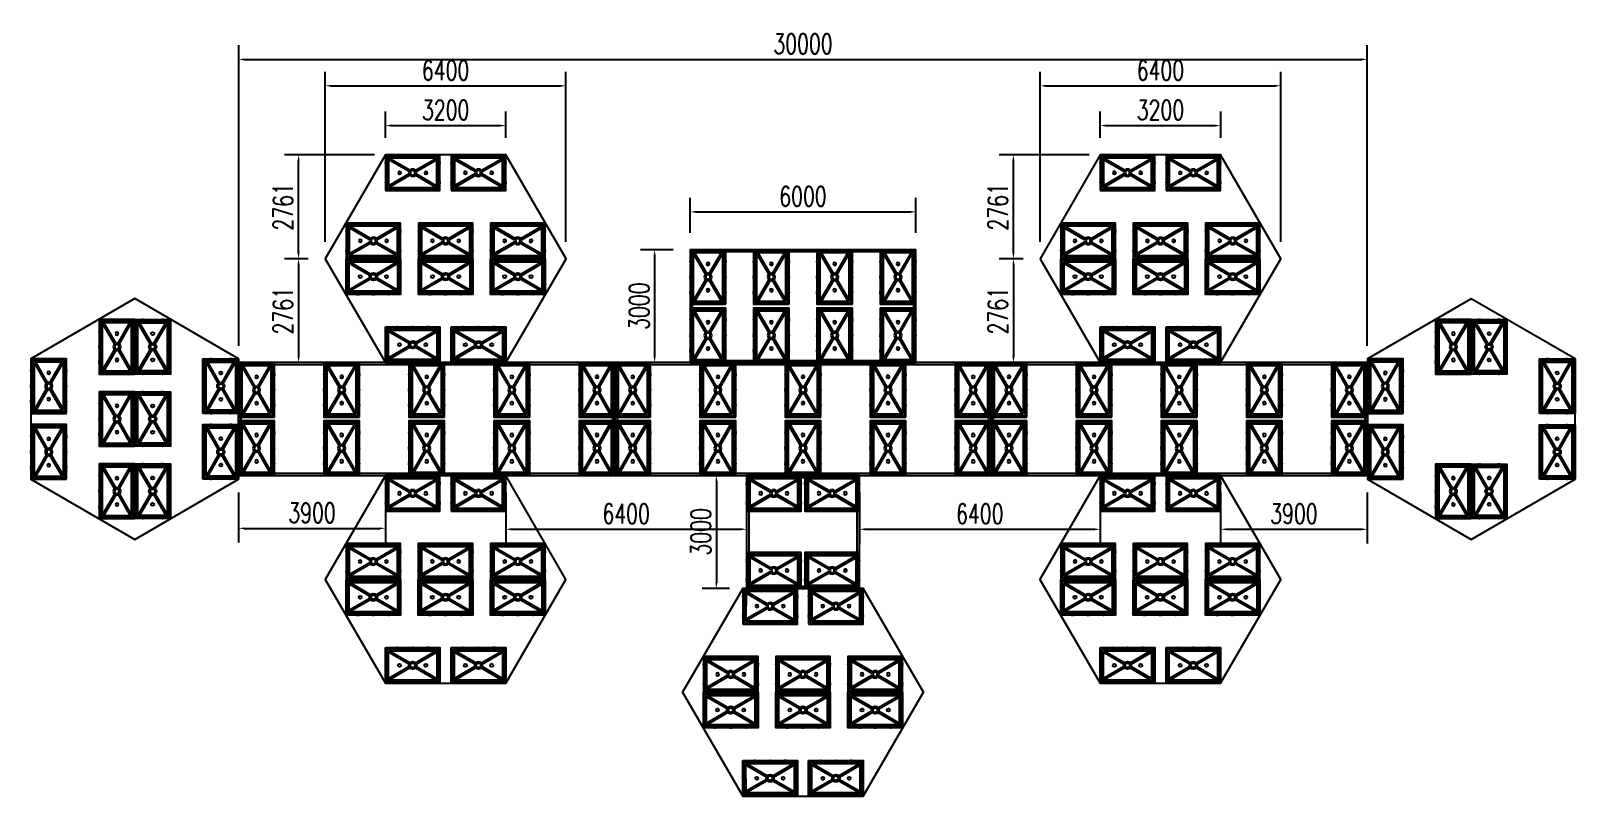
# Model space of a CAD drawing. Header units: millimetres. Extents: x -1825427 to -664413, y 1443096 to 1668257.
# Drawn here: x -1027952 to -986907, y 1495584 to 1515925 of the extents above; entities that cross this region are included whole.
import ezdxf

# ---------------------------------------------------------------- set-up
doc = ezdxf.new("R2010")
doc.units = ezdxf.units.MM
doc.header["$LTSCALE"] = 10
doc.layers.get('DEFPOINTS').update_dxf_attribs({"linetype": 'CONTINUOUS'})
doc.layers.add('W-FLOAT_BOWL浮筒', color=253, linetype='CONTINUOUS')
doc.layers.add('W-STEEL_FRAME钢架', color=3, linetype='CONTINUOUS')
doc.styles.add('STANDARD_T3', font='simplex.shx', dxfattribs={"width": 0.7, "bigfont": 'gbcbig.shx'})
doc.dimstyles.new('W&&150', dxfattribs={"dimtxt": 525, "dimasz": 150, "dimexe": 375, "dimexo": 450, "dimgap": 150, "dimtad": 1, "dimdec": 0, "dimzin": 0, "dimdsep": 46, "dimtxsty": 'STANDARD_T3', "dimcen": 0.09, "dimclrd": 1, "dimclre": 1, "dimclrt": 7, "dimazin": 2, "dimtfac": 1, "dimtdec": 0, "dimtix": 1, "dimtmove": 2, "dimatfit": 3, "dimfxl": 100, "dimtolj": 1, "dimtzin": 0, "dimarcsym": 0})

# ---------------------------------------------------------------- blocks, each defined once
blk = doc.blocks.new('DFX')
at = {"layer": 'W-FLOAT_BOWL浮筒'}
for p, q in [((0, 0), (1450, 0)), ((325, 0), (305, 0)), ((735, 0), (715, 0)), ((1125, 0), (1145, 0)), ((0, -205), (0, -225)), ((630, -443), (116, -146)), ((650, -409), (136, -111)), ((650, -409), (136, -111)), ((800, -409), (1314, -111)), ((800, -409), (1314, -111)), ((820, -443), (1334, -146)), ((1450, -205), (1450, -225)), ((0, -725), (0, -745)), ((630, -507), (116, -804)), ((650, -541), (136, -839)), ((650, -541), (136, -839)), ((800, -541), (1314, -839)), ((800, -541), (1314, -839)), ((820, -507), (1334, -804)), ((1450, -725), (1450, -745)), ((325, -950), (305, -950)), ((735, -950), (715, -950)), ((1125, -950), (1145, -950))]:
    blk.add_line(p, q, dxfattribs=at)
for points in [[(0, 0), (1450, 0), (1450, -950), (0, -950)], [(40, -40), (1410, -40), (1410, -910), (40, -910)], [(85, -85), (1365, -85), (1365, -865), (85, -865)]]:
    blk.add_lwpolyline(points, close=True, dxfattribs=at)
for points in [[(350, 0), (350, -39, -0.605909), (280, -39), (280, 0), (305, 0), (305, -20, 1.050157), (325, -20), (325, 0), (350, 0)], [(760, 0), (760, -39, -0.605909), (690, -39), (690, 0), (715, 0), (715, -20, 1.050157), (735, -20), (735, 0), (760, 0)], [(1100, 0), (1100, -39, 0.605909), (1170, -39), (1170, 0), (1145, 0), (1145, -20, -1.050157), (1125, -20), (1125, 0), (1100, 0)], [(0, -180), (39, -180, -0.605909), (39, -250), (0, -250), (0, -225), (20, -225, 1.050157), (20, -205), (0, -205), (0, -180)], [(1450, -180), (1411, -180, 0.605909), (1411, -250), (1450, -250), (1450, -225), (1430, -225, -1.050157), (1430, -205), (1450, -205), (1450, -180)], [(0, -700), (39, -700, -0.605909), (39, -770), (0, -770), (0, -745), (20, -745, 1.050157), (20, -725), (0, -725), (0, -700)], [(1450, -700), (1411, -700, 0.605909), (1411, -770), (1450, -770), (1450, -745), (1430, -745, -1.050157), (1430, -725), (1450, -725), (1450, -700)], [(350, -950), (350, -911, 0.605909), (280, -911), (280, -950), (305, -950), (305, -930, -1.050157), (325, -930), (325, -950), (350, -950)], [(760, -950), (760, -911, 0.605909), (690, -911), (690, -950), (715, -950), (715, -930, -1.050157), (735, -930), (735, -950), (760, -950)], [(1100, -950), (1100, -911, -0.605909), (1170, -911), (1170, -950), (1145, -950), (1145, -930, 1.050157), (1125, -930), (1125, -950), (1100, -950)]]:
    blk.add_lwpolyline(points, format="xyb", dxfattribs=at)
for centre, radius in [((725, -475), 100), ((375, -475), 40), ((725, -475), 60), ((1075, -475), 40)]:
    blk.add_circle(centre, radius, dxfattribs=at)
for centre, start, end in [((126, -129), 59.9771, 239.9771), ((1324, -129), 300.0229, 120.0229), ((126, -821), 120.0229, 300.0229), ((1324, -821), 239.9771, 59.9771)]:
    blk.add_arc(centre, 20, start, end, dxfattribs=at)
blk = doc.blocks.new('*U1961')
at = {"layer": 'W-FLOAT_BOWL浮筒', "xscale": -1, "rotation": 270}
for p in [(475, 50, -917003000), (475, -1500, 917003000)]:
    blk.add_blockref('DFX', p, dxfattribs=at)
blk = doc.blocks.new('*U1962')
at = {"layer": 'W-STEEL_FRAME钢架', "color": 0, "linetype": 'ByBlock', "lineweight": -2, "transparency": 16777216}
for p in [(0, 0), (2050, 0)]:
    blk.add_blockref('*U1961', p, dxfattribs=at)
blk = doc.blocks.new('*U1963')
at = {"layer": 'W-FLOAT_BOWL浮筒', "xscale": -1, "rotation": 270}
for p in [(475, 50, -917003000), (475, -1500, 917003000)]:
    blk.add_blockref('DFX', p, dxfattribs=at)
blk = doc.blocks.new('*U1964')
at = {"layer": 'W-STEEL_FRAME钢架', "color": 0, "linetype": 'ByBlock', "lineweight": -2, "transparency": 16777216}
for p in [(0, 0), (1683, 0), (3366, 0), (5049, 0)]:
    blk.add_blockref('*U1963', p, dxfattribs=at)
blk = doc.blocks.new('*D2056')
at = {"layer": 'DEFPOINTS', "color": 0, "transparency": 16777216}
for p in [(-992430, 1515168), (-1022429, 1507107, -1834005525), (-992430, 1507107, 475)]:
    blk.add_point(p, dxfattribs=at)
at = {"layer": 'W-STEEL_FRAME钢架', "color": 1, "lineweight": -2, "transparency": 16777216}
for p, q in [((-1022429, 1507557), (-1022429, 1515543)), ((-992430, 1507557), (-992430, 1515543)), ((-1022279, 1515168), (-992580, 1515168))]:
    blk.add_line(p, q, dxfattribs=at)
at = {"layer": 'W-STEEL_FRAME钢架', "color": 1, "transparency": 16777216}
for points in [[(-1022279, 1515193), (-1022279, 1515143), (-1022429, 1515168)], [(-992580, 1515193), (-992580, 1515143), (-992430, 1515168)]]:
    blk.add_solid(points, dxfattribs=at)
at = {"layer": 'W-STEEL_FRAME钢架', "color": 7, "transparency": 16777216, "insert": (-1007429, 1515581), "char_height": 525, "attachment_point": 5, "style": 'STANDARD_T3'}
blk.add_mtext('\\A1;30000', dxfattribs=at)
blk = doc.blocks.new('*D2057')
at = {"layer": 'DEFPOINTS', "color": 0, "transparency": 16777216}
for p in [(-1020837, 1512629), (-1018371, 1512629, 475), (-1020129, 1509868, 475)]:
    blk.add_point(p, dxfattribs=at)
at = {"layer": 'W-STEEL_FRAME钢架', "color": 1, "lineweight": -2, "transparency": 16777216}
for p, q in [((-1018821, 1512629), (-1021212, 1512629)), ((-1020837, 1510018), (-1020837, 1512479)), ((-1020579, 1509868), (-1021212, 1509868))]:
    blk.add_line(p, q, dxfattribs=at)
at = {"layer": 'W-STEEL_FRAME钢架', "color": 1, "transparency": 16777216}
for points in [[(-1020862, 1512479), (-1020812, 1512479), (-1020837, 1512629)], [(-1020862, 1510018), (-1020812, 1510018), (-1020837, 1509868)]]:
    blk.add_solid(points, dxfattribs=at)
at = {"layer": 'W-STEEL_FRAME钢架', "color": 7, "transparency": 16777216, "insert": (-1021249, 1511248), "char_height": 525, "attachment_point": 5, "rotation": 90, "style": 'STANDARD_T3'}
blk.add_mtext('\\A1;2761', dxfattribs=at)
blk = doc.blocks.new('*D1982')
at = {"layer": 'DEFPOINTS', "color": 0, "transparency": 16777216}
for p in [(-1020129, 1509868, 475), (-1020837, 1507107), (-1018371, 1507107, 475)]:
    blk.add_point(p, dxfattribs=at)
at = {"layer": 'W-STEEL_FRAME钢架', "color": 1, "lineweight": -2, "transparency": 16777216}
for p, q in [((-1020579, 1509868), (-1021212, 1509868)), ((-1020837, 1509718), (-1020837, 1507257)), ((-1018821, 1507107), (-1021212, 1507107))]:
    blk.add_line(p, q, dxfattribs=at)
at = {"layer": 'W-STEEL_FRAME钢架', "color": 1, "transparency": 16777216}
for points in [[(-1020862, 1509718), (-1020812, 1509718), (-1020837, 1509868)], [(-1020862, 1507257), (-1020812, 1507257), (-1020837, 1507107)]]:
    blk.add_solid(points, dxfattribs=at)
at = {"layer": 'W-STEEL_FRAME钢架', "color": 7, "transparency": 16777216, "insert": (-1021249, 1508487), "char_height": 525, "attachment_point": 5, "rotation": 90, "style": 'STANDARD_T3'}
blk.add_mtext('\\A1;2761', dxfattribs=at)
blk = doc.blocks.new('*D2058')
at = {"layer": 'DEFPOINTS', "color": 0, "transparency": 16777216}
for p in [(-1013729, 1514465), (-1020129, 1509868, 475), (-1013729, 1509868, 475)]:
    blk.add_point(p, dxfattribs=at)
at = {"layer": 'W-STEEL_FRAME钢架', "color": 1, "lineweight": -2, "transparency": 16777216}
for p, q in [((-1020129, 1510318), (-1020129, 1514840)), ((-1013729, 1510318), (-1013729, 1514840)), ((-1019979, 1514465), (-1013879, 1514465))]:
    blk.add_line(p, q, dxfattribs=at)
at = {"layer": 'W-STEEL_FRAME钢架', "color": 1, "transparency": 16777216}
for points in [[(-1019979, 1514490), (-1019979, 1514440), (-1020129, 1514465)], [(-1013879, 1514490), (-1013879, 1514440), (-1013729, 1514465)]]:
    blk.add_solid(points, dxfattribs=at)
at = {"layer": 'W-STEEL_FRAME钢架', "color": 7, "transparency": 16777216, "insert": (-1016929, 1514877), "char_height": 525, "attachment_point": 5, "style": 'STANDARD_T3'}
blk.add_mtext('\\A1;6400', dxfattribs=at)
blk = doc.blocks.new('*D1983')
at = {"layer": 'DEFPOINTS', "color": 0, "transparency": 16777216}
for p in [(-1015328, 1513408), (-1018528, 1512629, 475), (-1015328, 1512629, 475)]:
    blk.add_point(p, dxfattribs=at)
at = {"layer": 'W-STEEL_FRAME钢架', "color": 1, "lineweight": -2, "transparency": 16777216}
for p, q in [((-1018528, 1513079), (-1018528, 1513783)), ((-1015328, 1513079), (-1015328, 1513783)), ((-1018378, 1513408), (-1015478, 1513408))]:
    blk.add_line(p, q, dxfattribs=at)
at = {"layer": 'W-STEEL_FRAME钢架', "color": 1, "transparency": 16777216}
for points in [[(-1018378, 1513433), (-1018378, 1513383), (-1018528, 1513408)], [(-1015478, 1513433), (-1015478, 1513383), (-1015328, 1513408)]]:
    blk.add_solid(points, dxfattribs=at)
at = {"layer": 'W-STEEL_FRAME钢架', "color": 7, "transparency": 16777216, "insert": (-1016928, 1513821), "char_height": 525, "attachment_point": 5, "style": 'STANDARD_T3'}
blk.add_mtext('\\A1;3200', dxfattribs=at)
blk = doc.blocks.new('*D1984')
at = {"layer": 'DEFPOINTS', "color": 0, "transparency": 16777216}
for p in [(-1001837, 1512629), (-999371, 1512629, 475), (-1001129, 1509868, 475)]:
    blk.add_point(p, dxfattribs=at)
at = {"layer": 'W-STEEL_FRAME钢架', "color": 1, "lineweight": -2, "transparency": 16777216}
for p, q in [((-999821, 1512629), (-1002212, 1512629)), ((-1001837, 1510018), (-1001837, 1512479)), ((-1001579, 1509868), (-1002212, 1509868))]:
    blk.add_line(p, q, dxfattribs=at)
at = {"layer": 'W-STEEL_FRAME钢架', "color": 1, "transparency": 16777216}
for points in [[(-1001862, 1512479), (-1001812, 1512479), (-1001837, 1512629)], [(-1001862, 1510018), (-1001812, 1510018), (-1001837, 1509868)]]:
    blk.add_solid(points, dxfattribs=at)
at = {"layer": 'W-STEEL_FRAME钢架', "color": 7, "transparency": 16777216, "insert": (-1002249, 1511248), "char_height": 525, "attachment_point": 5, "rotation": 90, "style": 'STANDARD_T3'}
blk.add_mtext('\\A1;2761', dxfattribs=at)
blk = doc.blocks.new('*D1985')
at = {"layer": 'DEFPOINTS', "color": 0, "transparency": 16777216}
for p in [(-1001129, 1509868, 475), (-1001837, 1507107), (-999371, 1507107, 475)]:
    blk.add_point(p, dxfattribs=at)
at = {"layer": 'W-STEEL_FRAME钢架', "color": 1, "lineweight": -2, "transparency": 16777216}
for p, q in [((-1001579, 1509868), (-1002212, 1509868)), ((-1001837, 1509718), (-1001837, 1507257)), ((-999821, 1507107), (-1002212, 1507107))]:
    blk.add_line(p, q, dxfattribs=at)
at = {"layer": 'W-STEEL_FRAME钢架', "color": 1, "transparency": 16777216}
for points in [[(-1001862, 1509718), (-1001812, 1509718), (-1001837, 1509868)], [(-1001862, 1507257), (-1001812, 1507257), (-1001837, 1507107)]]:
    blk.add_solid(points, dxfattribs=at)
at = {"layer": 'W-STEEL_FRAME钢架', "color": 7, "transparency": 16777216, "insert": (-1002249, 1508487), "char_height": 525, "attachment_point": 5, "rotation": 90, "style": 'STANDARD_T3'}
blk.add_mtext('\\A1;2761', dxfattribs=at)
blk = doc.blocks.new('*D1986')
at = {"layer": 'DEFPOINTS', "color": 0, "transparency": 16777216}
for p in [(-994729, 1514465), (-1001129, 1509868, 475), (-994729, 1509868, 475)]:
    blk.add_point(p, dxfattribs=at)
at = {"layer": 'W-STEEL_FRAME钢架', "color": 1, "lineweight": -2, "transparency": 16777216}
for p, q in [((-1001129, 1510318), (-1001129, 1514840)), ((-994729, 1510318), (-994729, 1514840)), ((-1000979, 1514465), (-994879, 1514465))]:
    blk.add_line(p, q, dxfattribs=at)
at = {"layer": 'W-STEEL_FRAME钢架', "color": 1, "transparency": 16777216}
for points in [[(-1000979, 1514490), (-1000979, 1514440), (-1001129, 1514465)], [(-994879, 1514490), (-994879, 1514440), (-994729, 1514465)]]:
    blk.add_solid(points, dxfattribs=at)
at = {"layer": 'W-STEEL_FRAME钢架', "color": 7, "transparency": 16777216, "insert": (-997929, 1514877), "char_height": 525, "attachment_point": 5, "style": 'STANDARD_T3'}
blk.add_mtext('\\A1;6400', dxfattribs=at)
blk = doc.blocks.new('*D1987')
at = {"layer": 'DEFPOINTS', "color": 0, "transparency": 16777216}
for p in [(-996328, 1513408), (-999528, 1512629, 475), (-996328, 1512629, 475)]:
    blk.add_point(p, dxfattribs=at)
at = {"layer": 'W-STEEL_FRAME钢架', "color": 1, "lineweight": -2, "transparency": 16777216}
for p, q in [((-999528, 1513079), (-999528, 1513783)), ((-996328, 1513079), (-996328, 1513783)), ((-999378, 1513408), (-996478, 1513408))]:
    blk.add_line(p, q, dxfattribs=at)
at = {"layer": 'W-STEEL_FRAME钢架', "color": 1, "transparency": 16777216}
for points in [[(-999378, 1513433), (-999378, 1513383), (-999528, 1513408)], [(-996478, 1513433), (-996478, 1513383), (-996328, 1513408)]]:
    blk.add_solid(points, dxfattribs=at)
at = {"layer": 'W-STEEL_FRAME钢架', "color": 7, "transparency": 16777216, "insert": (-997928, 1513821), "char_height": 525, "attachment_point": 5, "style": 'STANDARD_T3'}
blk.add_mtext('\\A1;3200', dxfattribs=at)
blk = doc.blocks.new('*D2059')
at = {"layer": 'DEFPOINTS', "color": 0, "transparency": 16777216}
for p in [(-1010430, 1510107, -1834005525), (-1011373, 1507107), (-1010430, 1507107, 475)]:
    blk.add_point(p, dxfattribs=at)
at = {"layer": 'W-STEEL_FRAME钢架', "color": 1, "lineweight": -2, "transparency": 16777216}
for p, q in [((-1010880, 1510107), (-1011748, 1510107)), ((-1011373, 1509957), (-1011373, 1507257)), ((-1010880, 1507107), (-1011748, 1507107))]:
    blk.add_line(p, q, dxfattribs=at)
at = {"layer": 'W-STEEL_FRAME钢架', "color": 1, "transparency": 16777216}
for points in [[(-1011398, 1509957), (-1011348, 1509957), (-1011373, 1510107)], [(-1011398, 1507257), (-1011348, 1507257), (-1011373, 1507107)]]:
    blk.add_solid(points, dxfattribs=at)
at = {"layer": 'W-STEEL_FRAME钢架', "color": 7, "transparency": 16777216, "insert": (-1011785, 1508607), "char_height": 525, "attachment_point": 5, "rotation": 90, "style": 'STANDARD_T3'}
blk.add_mtext('\\A1;3000', dxfattribs=at)
blk = doc.blocks.new('*D2060')
at = {"layer": 'DEFPOINTS', "color": 0, "transparency": 16777216}
for p in [(-1004430, 1511114), (-1010430, 1510107, -1834005525), (-1004430, 1510107, -1834005525)]:
    blk.add_point(p, dxfattribs=at)
at = {"layer": 'W-STEEL_FRAME钢架', "color": 1, "lineweight": -2, "transparency": 16777216}
for p, q in [((-1010430, 1510557), (-1010430, 1511489)), ((-1004430, 1510557), (-1004430, 1511489)), ((-1010280, 1511114), (-1004580, 1511114))]:
    blk.add_line(p, q, dxfattribs=at)
at = {"layer": 'W-STEEL_FRAME钢架', "color": 1, "transparency": 16777216}
for points in [[(-1010280, 1511139), (-1010280, 1511089), (-1010430, 1511114)], [(-1004580, 1511139), (-1004580, 1511089), (-1004430, 1511114)]]:
    blk.add_solid(points, dxfattribs=at)
at = {"layer": 'W-STEEL_FRAME钢架', "color": 7, "transparency": 16777216, "insert": (-1007430, 1511527), "char_height": 525, "attachment_point": 5, "style": 'STANDARD_T3'}
blk.add_mtext('\\A1;6000', dxfattribs=at)
blk = doc.blocks.new('*D2061')
at = {"layer": 'DEFPOINTS', "color": 0, "transparency": 16777216}
for p in [(-1008930, 1504107, 1834006475), (-1009733, 1501107), (-1008930, 1501107, 475)]:
    blk.add_point(p, dxfattribs=at)
at = {"layer": 'W-STEEL_FRAME钢架', "color": 1, "lineweight": -2, "transparency": 16777216}
for p, q in [((-1009380, 1504107), (-1010108, 1504107)), ((-1009733, 1503957), (-1009733, 1501257)), ((-1009380, 1501107), (-1010108, 1501107))]:
    blk.add_line(p, q, dxfattribs=at)
at = {"layer": 'W-STEEL_FRAME钢架', "color": 1, "transparency": 16777216}
for points in [[(-1009758, 1503957), (-1009708, 1503957), (-1009733, 1504107)], [(-1009758, 1501257), (-1009708, 1501257), (-1009733, 1501107)]]:
    blk.add_solid(points, dxfattribs=at)
at = {"layer": 'W-STEEL_FRAME钢架', "color": 7, "transparency": 16777216, "insert": (-1010146, 1502607), "char_height": 525, "attachment_point": 5, "rotation": 90, "style": 'STANDARD_T3'}
blk.add_mtext('\\A1;3000', dxfattribs=at)
blk = doc.blocks.new('*D1990')
at = {"layer": 'DEFPOINTS', "color": 0, "transparency": 16777216}
for p in [(-1022430, 1504107, 475), (-1018530, 1504107, 475), (-1018530, 1502702)]:
    blk.add_point(p, dxfattribs=at)
at = {"layer": 'W-STEEL_FRAME钢架', "color": 1, "lineweight": -2, "transparency": 16777216}
for p, q in [((-1022430, 1503657), (-1022430, 1502327)), ((-1018530, 1503657), (-1018530, 1502327)), ((-1022280, 1502702), (-1018680, 1502702))]:
    blk.add_line(p, q, dxfattribs=at)
at = {"layer": 'W-STEEL_FRAME钢架', "color": 1, "transparency": 16777216}
for points in [[(-1022280, 1502727), (-1022280, 1502677), (-1022430, 1502702)], [(-1018680, 1502727), (-1018680, 1502677), (-1018530, 1502702)]]:
    blk.add_solid(points, dxfattribs=at)
at = {"layer": 'W-STEEL_FRAME钢架', "color": 7, "transparency": 16777216, "insert": (-1020480, 1503115), "char_height": 525, "attachment_point": 5, "style": 'STANDARD_T3'}
blk.add_mtext('\\A1;3900', dxfattribs=at)
blk = doc.blocks.new('*D2066')
at = {"layer": 'DEFPOINTS', "color": 0, "transparency": 16777216}
for p in [(-1015330, 1504107, 475), (-1008930, 1504107, 1834006475), (-1008930, 1502677)]:
    blk.add_point(p, dxfattribs=at)
at = {"layer": 'W-STEEL_FRAME钢架', "color": 1, "lineweight": -2, "transparency": 16777216}
for p, q in [((-1015330, 1503657), (-1015330, 1502302)), ((-1008930, 1503657), (-1008930, 1502302)), ((-1015180, 1502677), (-1009080, 1502677))]:
    blk.add_line(p, q, dxfattribs=at)
at = {"layer": 'W-STEEL_FRAME钢架', "color": 1, "transparency": 16777216}
for points in [[(-1015180, 1502702), (-1015180, 1502652), (-1015330, 1502677)], [(-1009080, 1502702), (-1009080, 1502652), (-1008930, 1502677)]]:
    blk.add_solid(points, dxfattribs=at)
at = {"layer": 'W-STEEL_FRAME钢架', "color": 7, "transparency": 16777216, "insert": (-1012130, 1503090), "char_height": 525, "attachment_point": 5, "style": 'STANDARD_T3'}
blk.add_mtext('\\A1;6400', dxfattribs=at)
blk = doc.blocks.new('*D2067')
at = {"layer": 'DEFPOINTS', "color": 0, "transparency": 16777216}
for p in [(-1005930, 1504107, 475), (-999530, 1504107, 475), (-999530, 1502677)]:
    blk.add_point(p, dxfattribs=at)
at = {"layer": 'W-STEEL_FRAME钢架', "color": 1, "lineweight": -2, "transparency": 16777216}
for p, q in [((-1005930, 1503657), (-1005930, 1502302)), ((-999530, 1503657), (-999530, 1502302)), ((-1005780, 1502677), (-999680, 1502677))]:
    blk.add_line(p, q, dxfattribs=at)
at = {"layer": 'W-STEEL_FRAME钢架', "color": 1, "transparency": 16777216}
for points in [[(-1005780, 1502702), (-1005780, 1502652), (-1005930, 1502677)], [(-999680, 1502702), (-999680, 1502652), (-999530, 1502677)]]:
    blk.add_solid(points, dxfattribs=at)
at = {"layer": 'W-STEEL_FRAME钢架', "color": 7, "transparency": 16777216, "insert": (-1002730, 1503090), "char_height": 525, "attachment_point": 5, "style": 'STANDARD_T3'}
blk.add_mtext('\\A1;6400', dxfattribs=at)
blk = doc.blocks.new('*D2068')
at = {"layer": 'DEFPOINTS', "color": 0, "transparency": 16777216}
for p in [(-996330, 1504107, 475), (-992430, 1504107, 475), (-992430, 1502677)]:
    blk.add_point(p, dxfattribs=at)
at = {"layer": 'W-STEEL_FRAME钢架', "color": 1, "lineweight": -2, "transparency": 16777216}
for p, q in [((-996330, 1503657), (-996330, 1502302)), ((-992430, 1503657), (-992430, 1502302)), ((-996180, 1502677), (-992580, 1502677))]:
    blk.add_line(p, q, dxfattribs=at)
at = {"layer": 'W-STEEL_FRAME钢架', "color": 1, "transparency": 16777216}
for points in [[(-996180, 1502702), (-996180, 1502652), (-996330, 1502677)], [(-992580, 1502702), (-992580, 1502652), (-992430, 1502677)]]:
    blk.add_solid(points, dxfattribs=at)
at = {"layer": 'W-STEEL_FRAME钢架', "color": 7, "transparency": 16777216, "insert": (-994380, 1503090), "char_height": 525, "attachment_point": 5, "style": 'STANDARD_T3'}
blk.add_mtext('\\A1;3900', dxfattribs=at)
blk = doc.blocks.new('*U3028')
at = {"layer": 'W-FLOAT_BOWL浮筒', "xscale": -1, "rotation": 270}
for p in [(475, 50, -917003000), (475, -1500, 917003000)]:
    blk.add_blockref('DFX', p, dxfattribs=at)
blk = doc.blocks.new('*U3030')
at = {"layer": 'W-STEEL_FRAME钢架', "color": 0, "linetype": 'ByBlock', "lineweight": -2, "transparency": 16777216}
for p in [(0, 0), (2262, 0), (4524, 0), (6786, 0), (9048, 0)]:
    blk.add_blockref('*U3028', p, dxfattribs=at)
blk = doc.blocks.new('*U3026')
at = {"layer": 'W-STEEL_FRAME钢架', "elevation": 917003000}
for points in [[(-5000, -1500), (5000, -1500), (5000, 1500), (-5000, 1500)], [(-4942, -1442), (4942, -1442), (4942, 1442), (-4942, 1442)]]:
    blk.add_lwpolyline(points, close=True, dxfattribs=at)
at = {"layer": 'W-STEEL_FRAME钢架'}
blk.add_blockref('*U3030', (-4525, 0, 0), dxfattribs=at)
blk = doc.blocks.new('*U3027')
at = {"layer": 'W-STEEL_FRAME钢架', "color": 0, "linetype": 'ByBlock', "lineweight": -2, "transparency": 16777216}
for p in [(0, 0), (10000, 0), (20000, 0)]:
    blk.add_blockref('*U3026', p, dxfattribs=at)

msp = doc.modelspace()

# ---------------------------------------------------------------- linework, layer by layer
at = {"layer": 'W-STEEL_FRAME钢架'}
for points, elevation in [([(-1008429.5, 1510106.8), (-1010429.5, 1510106.8), (-1010429.5, 1507106.8), (-1015329.5, 1507106.8), (-1013728.8, 1509867.9), (-1015328.1, 1512628.9), (-1018528.1, 1512628.9), (-1020128.8, 1509867.9), (-1018529.5, 1507106.8), (-1022429.5, 1507106.8), (-1022429.5, 1507206.8), (-1025190.6, 1508807.5), (-1027951.6, 1507208.3), (-1027951.6, 1504008.3), (-1025190.6, 1502407.6), (-1022429.5, 1504006.8), (-1022429.5, 1504106.8), (-1018529.5, 1504106.8), (-1020130.3, 1501345.8), (-1018531, 1498584.7), (-1015329.5, 1498584.7), (-1013730.3, 1501345.8), (-1015329.5, 1504106.8), (-1008929.5, 1504106.8), (-1008929.5, 1501106.8), (-1009029.5, 1501106.8), (-1010630.2, 1498345.8), (-1009031, 1495584.7), (-1005829.5, 1495584.7), (-1004230.3, 1498345.8), (-1005829.5, 1501106.8), (-1005929.5, 1501106.8), (-1005929.5, 1504106.8), (-999529.5, 1504106.8), (-1001130.3, 1501345.8), (-999531, 1498584.7), (-996329.6, 1498584.7), (-994730.3, 1501345.8), (-996329.5, 1504106.8), (-992429.5, 1504106.8), (-992429.5, 1504006.8), (-989668.5, 1502406.1), (-986907.4, 1504005.4), (-986907.4, 1507206.8), (-989668.5, 1508806.1), (-992429.5, 1507206.8), (-992429.5, 1507106.8), (-996329.5, 1507106.8), (-994728.8, 1509867.9), (-996328.1, 1512628.9), (-999528.1, 1512628.9), (-1001128.8, 1509867.9), (-999529.5, 1507106.8), (-1004429.5, 1507106.8), (-1004429.5, 1510106.8), (-1006429.5, 1510106.8)], 475.4), ([(-1020128.8, 1509867.9), (-1018529.5, 1507106.8), (-1015328.1, 1507106.8), (-1013728.8, 1509867.9), (-1015328.1, 1512628.9), (-1018528.1, 1512628.9), (-1020128.8, 1509867.9)], 475.4), ([(-1001128.8, 1509867.9), (-999529.5, 1507106.8), (-996328.1, 1507106.8), (-994728.8, 1509867.9), (-996328.1, 1512628.9), (-999528.1, 1512628.9), (-1001128.8, 1509867.9)], -1834005524.6), ([(-1025190.6, 1502407.6), (-1022429.5, 1504006.8), (-1022429.5, 1507208.3), (-1025190.6, 1508807.5), (-1027951.6, 1507208.3), (-1027951.6, 1504008.3), (-1025190.6, 1502407.6)], 475.4), ([(-989668.5, 1502406.1), (-986907.4, 1504005.4), (-986907.4, 1507206.8), (-989668.5, 1508806.1), (-992429.5, 1507206.8), (-992429.5, 1504006.8), (-989668.5, 1502406.1)], 475.4), ([(-1020130.3, 1501345.8), (-1018531, 1498584.7), (-1015329.6, 1498584.7), (-1013730.3, 1501345.8), (-1015329.6, 1504106.8), (-1018529.5, 1504106.8), (-1020130.3, 1501345.8)], 475.4), ([(-1001130.3, 1501345.8), (-999531, 1498584.7), (-996329.6, 1498584.7), (-994730.3, 1501345.8), (-996329.6, 1504106.8), (-999529.5, 1504106.8), (-1001130.3, 1501345.8)], 475.4), ([(-1010630.2, 1498345.8), (-1009031, 1495584.7), (-1005829.5, 1495584.7), (-1004230.3, 1498345.8), (-1005829.5, 1501106.8), (-1009029.5, 1501106.8), (-1010630.2, 1498345.8)], 475.4)]:
    msp.add_lwpolyline(points, dxfattribs=dict(at, elevation=elevation))
for points, elevation in [([(-1010429.5, 1507106.8), (-1004429.5, 1507106.8), (-1004429.5, 1510106.8), (-1010429.5, 1510106.8)], -1834005524.6), ([(-1010371.5, 1507164.8), (-1004487.5, 1507164.8), (-1004487.5, 1510048.8), (-1010371.5, 1510048.8)], -1834005524.6), ([(-1005929.5, 1501107.1), (-1005929.5, 1504107.1), (-1008929.5, 1504107.1), (-1008929.5, 1501107.1)], 1834006475.4), ([(-1005987.5, 1501165.1), (-1005987.5, 1504049.1), (-1008871.5, 1504049.1), (-1008871.5, 1501165.1)], 1834006475.4)]:
    msp.add_lwpolyline(points, close=True, dxfattribs=dict(at, elevation=elevation))
at = {"layer": 'W-STEEL_FRAME钢架', "color": 2, "elevation": 475.4}
msp.add_lwpolyline([(-1014333.8, 1509867.9), (-1014334.1, 1508917.9), (-1014284.1, 1508917.9), (-1014283.8, 1509867.9)], close=True, dxfattribs=at)

# ---------------------------------------------------------------- block references
at = {"layer": 'W-FLOAT_BOWL浮筒', "xscale": -1}
for p, rotation in [((-1018528.3, 1511678.9, 475.4), 179.9849706747678), ((-1016778.4, 1511679.3, 475.4), 179.9849706747678), ((-999528.3, 1511678.9, -1834005524.6), 179.9849706747678), ((-997778.4, 1511679.3, -1834005524.6), 179.9849706747678), ((-1019573.8, 1509867.9, 475.4), 180), ((-1017653.8, 1509867.9, 475.4), 180), ((-1015733.8, 1509867.9, 475.4), 180), ((-1000573.8, 1509867.9, -1834005524.6), 180), ((-998653.8, 1509867.9, -1834005524.6), 180), ((-996733.8, 1509867.9, -1834005524.6), 180), ((-1025190.6, 1506802.5, 475.4), 270), ((-989668.5, 1506801.1, 475.4), 270), ((-1027002, 1505758, 475.4), 269.9849706747678), ((-991479.9, 1505756.6, 475.4), 269.9849706747678), ((-1025190.6, 1504882.5, 475.4), 270), ((-1027001.6, 1504008, 475.4), 269.9849706747678), ((-991479.5, 1504006.6, 475.4), 269.9849706747678), ((-1025190.6, 1502962.5, 475.4), 270), ((-989668.5, 1502961.1, 475.4), 270), ((-1018529.8, 1503156.8, 475.4), 179.9849706747678), ((-1016779.8, 1503157.2, 475.4), 179.9849706747678), ((-999529.8, 1503156.8, 475.4), 179.9849706747678), ((-997779.8, 1503157.2, 475.4), 179.9849706747678), ((-1019575.3, 1501345.8, 475.4), 180), ((-1017655.3, 1501345.8, 475.4), 180), ((-1015735.3, 1501345.8, 475.4), 180), ((-1000575.3, 1501345.8, 475.4), 180), ((-998655.3, 1501345.8, 475.4), 180), ((-996735.3, 1501345.8, 475.4), 180), ((-1009029.8, 1500156.8, 475.4), 179.9849706747678), ((-1007279.8, 1500157.2, 475.4), 179.9849706747678), ((-1010075.3, 1498345.8, 475.4), 180), ((-1008155.3, 1498345.8, 475.4), 180), ((-1006235.3, 1498345.8, 475.4), 180)]:
    msp.add_blockref('DFX', p, dxfattribs=dict(at, rotation=rotation))
at = {"layer": 'W-FLOAT_BOWL浮筒'}
for p in [(-1019573.8, 1509867.9, 475.4), (-1017653.8, 1509867.9, 475.4), (-1015733.8, 1509867.9, 475.4), (-1000573.8, 1509867.9, -1834005524.6), (-998653.8, 1509867.9, -1834005524.6), (-996733.8, 1509867.9, -1834005524.6), (-1019575.3, 1501345.8, 475.4), (-1017655.3, 1501345.8, 475.4), (-1015735.3, 1501345.8, 475.4), (-1000575.3, 1501345.8, 475.4), (-998655.3, 1501345.8, 475.4), (-996735.3, 1501345.8, 475.4), (-1010075.3, 1498345.8, 475.4), (-1008155.3, 1498345.8, 475.4), (-1006235.3, 1498345.8, 475.4)]:
    msp.add_blockref('DFX', p, dxfattribs=at)
for p, rotation in [((-1025190.6, 1506802.5, 475.4), 89.99999999374391), ((-1018528.3, 1508056.8, 475.4), 0.01502931897609671), ((-1016778.4, 1508056.4, 475.4), 0.01502931897609671), ((-999528.3, 1508056.8, -1834005524.6), 0.01502931897609671), ((-997778.4, 1508056.4, -1834005524.6), 0.01502931897609671), ((-989668.5, 1506801.1, 475.4), 89.99999999374391), ((-1023379.2, 1505758, 475.4), 90.0150293189761), ((-987857, 1505756.6, 475.4), 90.0150293189761), ((-1025190.6, 1504882.5, 475.4), 89.99999999374391), ((-1023379.5, 1504008, 475.4), 90.0150293189761), ((-987857.4, 1504006.6, 475.4), 90.0150293189761), ((-1025190.6, 1502962.5, 475.4), 89.99999999374391), ((-989668.5, 1502961.1, 475.4), 89.99999999374391), ((-1018529.8, 1499534.7, 475.4), 0.01502931897609671), ((-1016779.8, 1499534.3, 475.4), 0.01502931897609671), ((-999529.8, 1499534.7, 475.4), 0.01502931897609671), ((-997779.8, 1499534.3, 475.4), 0.01502931897609671), ((-1009029.8, 1496534.7, 475.4), 0.01502931897609671), ((-1007279.8, 1496534.3, 475.4), 0.01502931897609671)]:
    msp.add_blockref('DFX', p, dxfattribs=dict(at, rotation=rotation))
at = {"layer": 'W-STEEL_FRAME钢架'}
for name, p in [('*U1964', (-1009954.5, 1508606.8, -917002524.6)), ('*U3027', (-1017429.6, 1505606.8, -917002524.6))]:
    msp.add_blockref(name, p, dxfattribs=at)
at = {"layer": 'W-STEEL_FRAME钢架', "rotation": 90}
msp.add_blockref('*U1962', (-1007429.5, 1501581.8, 917003475.4), dxfattribs=at)

# ---------------------------------------------------------------- dimensions: what is measured, and where the dimension line sits
at = {"layer": 'W-STEEL_FRAME钢架'}
for base, p1, p2, picture, middle in [((-992429.5, 1515168.4), (-1022429.3, 1507106.8, -1834005524.6), (-992429.5, 1507106.8, 475.4), '*D2056', (-1007429.4, 1515580.9)), ((-1013728.8, 1514464.6), (-1020128.8, 1509867.9, 475.4), (-1013728.8, 1509867.9, 475.4), '*D2058', (-1016928.8, 1514877.1)), ((-994728.8, 1514464.6), (-1001128.8, 1509867.9, 475.4), (-994728.8, 1509867.9, 475.4), '*D1986', (-997928.8, 1514877.1)), ((-1015328.1, 1513408.3), (-1018528.1, 1512628.9, 475.4), (-1015328.1, 1512628.9, 475.4), '*D1983', (-1016928.1, 1513820.8)), ((-996328.1, 1513408.3), (-999528.1, 1512628.9, 475.4), (-996328.1, 1512628.9, 475.4), '*D1987', (-997928.1, 1513820.8)), ((-1004429.5, 1511114.5), (-1010429.5, 1510106.8, -1834005524.6), (-1004429.5, 1510106.8, -1834005524.6), '*D2060', (-1007429.5, 1511527)), ((-1018529.5, 1502702.4), (-1022429.5, 1504106.8, 475.4), (-1018529.5, 1504106.8, 475.4), '*D1990', (-1020479.5, 1503114.9)), ((-1008929.5, 1502677.4), (-1015329.5, 1504106.8, 475.4), (-1008929.5, 1504107.1, 1834006475.4), '*D2066', (-1012129.5, 1503089.9)), ((-999529.5, 1502677.4), (-1005929.5, 1504106.8, 475.4), (-999529.5, 1504106.8, 475.4), '*D2067', (-1002729.5, 1503089.9)), ((-992429.5, 1502677.4), (-996329.6, 1504106.8, 475.4), (-992429.5, 1504106.8, 475.4), '*D2068', (-994379.5, 1503089.9))]:
    dim = msp.add_linear_dim(base=base, p1=p1, p2=p2, dimstyle='W&&150', dxfattribs=at)
    dim.commit()
    dim.dimension.update_dxf_attribs({"geometry": picture, "text_midpoint": middle})
for base, p1, p2, angle, picture, middle in [((-1020836.6, 1512628.9), (-1020128.8, 1509867.9, 475.4), (-1018371.5, 1512628.9, 475.4), 90, '*D2057', (-1021249.1, 1511248.4)), ((-1001836.6, 1512628.9), (-1001128.8, 1509867.9, 475.4), (-999371.5, 1512628.9, 475.4), 90, '*D1984', (-1002249.1, 1511248.4)), ((-1011372.8, 1507106.8), (-1010429.5, 1510106.8, -1834005524.6), (-1010429.5, 1507106.8, 475.4), 90, '*D2059', (-1011785.3, 1508606.8)), ((-1020836.6, 1507106.8), (-1020128.8, 1509867.9, 475.4), (-1018371.5, 1507106.8, 475.4), 270, '*D1982', (-1021249.1, 1508487.3)), ((-1001836.6, 1507106.8), (-1001128.8, 1509867.9, 475.4), (-999371.5, 1507106.8, 475.4), 270, '*D1985', (-1002249.1, 1508487.3)), ((-1009733.3, 1501106.8), (-1008929.5, 1504107.1, 1834006475.4), (-1008930.3, 1501106.8, 475.4), 90, '*D2061', (-1010145.8, 1502606.9))]:
    dim = msp.add_linear_dim(base=base, p1=p1, p2=p2, angle=angle, dimstyle='W&&150', dxfattribs=at)
    dim.commit()
    dim.dimension.update_dxf_attribs({"geometry": picture, "text_midpoint": middle})

doc.saveas('drawing.dxf')
